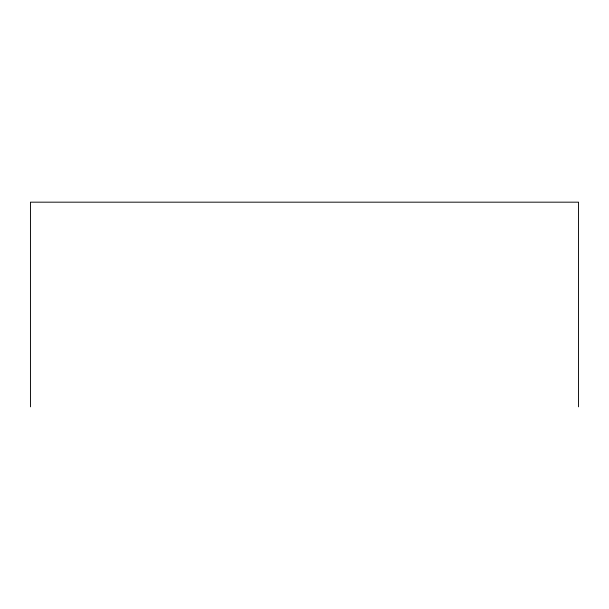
<?xml version="1.0" encoding="UTF-8"?>
<svg xmlns="http://www.w3.org/2000/svg" width="609" height="609" viewBox="0 0 609 609"><rect width="100%" height="100%" fill="white"/><g stroke="black" fill="none" stroke-linecap="round" stroke-linejoin="round"><path stroke-width="0.91" d="M578.55 406.827L578.55 202.173L30.45 202.173L30.45 406.827"/></g></svg>
